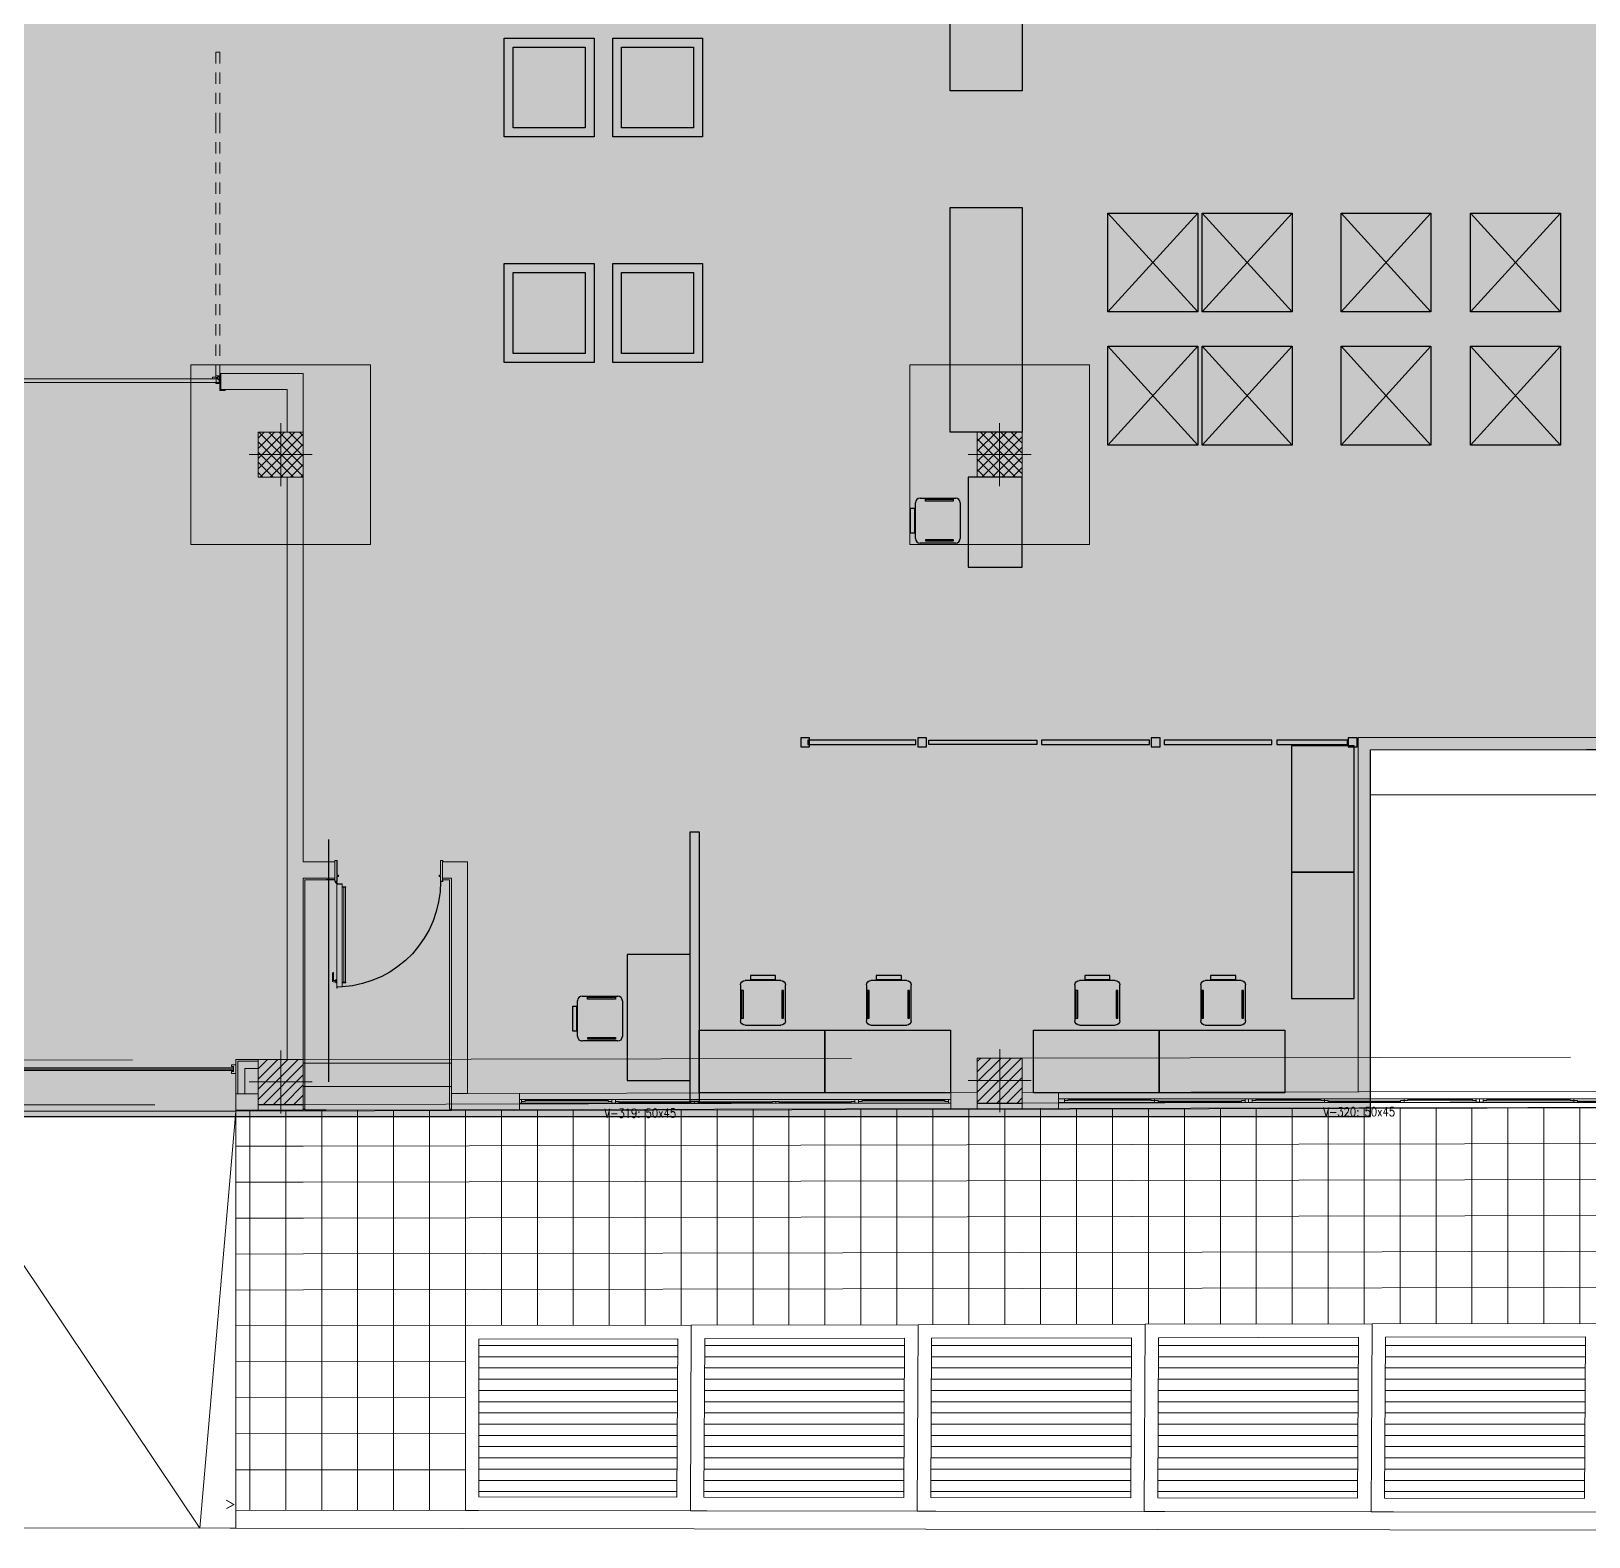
# Model space of a CAD drawing. Header units: millimetres. Extents: x 14 to 290, y 66 to 213.
# Drawn here: x 67.28 to 84.61, y 139.33 to 156.07 of the extents above; entities that cross this region are included whole.
import ezdxf
from ezdxf.enums import TextEntityAlignment as Align

# ---------------------------------------------------------------- set-up
doc = ezdxf.new("R2010")
doc.units = ezdxf.units.MM
for name, pattern in [('HIDDEN', [9.525, 6.35, -3.175]), ('IRI-OCASA-Layout R 9$0$HIDDEN', [0.375, 0.25, -0.125]), ('OCASA_TODAS_r08$0$HIDDEN', [0.375, 0.25, -0.125])]:
    doc.linetypes.add(name, pattern=pattern)
for name, color, linetype in [('IRI-OCASA-Layout R 9$0$OCA_Durlock', 252, 'Continuous'), ('IRI-OCASA-Layout R 9$0$OCA_Mobiliario', 252, 'Continuous'), ('IRI-OCASA-Layout R 9$0$OCA_Rejas', 252, 'IRI-OCASA-Layout R 9$0$HIDDEN')]:
    doc.layers.add(name, color=color, linetype=linetype)
for name, color, linetype, lineweight in [('OCASA_TODAS_r08$0$CARP-BARRIDO', 252, 'Continuous', 15), ('OCASA_TODAS_r08$0$CARP-HERRAJES', 252, 'Continuous', 15), ('OCASA_TODAS_r08$0$CARP-HOJA', 252, 'Continuous', 20), ('OCASA_TODAS_r08$0$CARP-MARCO', 252, 'Continuous', 20), ('OCASA_TODAS_r08$0$CARPINTERIA', 252, 'Continuous', 15), ('OCASA_TODAS_r08$0$CGC COLUMNAS', 252, 'Continuous', 20), ('OCASA_TODAS_r08$0$CGC COLUMNAS EJES', 252, 'Continuous', 20), ('OCASA_TODAS_r08$0$CGC COLUMNAS HATCH', 252, 'Continuous', 20), ('OCASA_TODAS_r08$0$CGC VIGAS', 252, 'HIDDEN', 15), ('OCASA_TODAS_r08$0$CGC VIGAS REF', 252, 'Continuous', 15), ('OCASA_TODAS_r08$0$MURO BLOQUE CEMENTO 18', 252, 'Continuous', 20), ('OCASA_TODAS_r08$0$MURO BLOQUE CEMENTO 6', 252, 'Continuous', 20), ('OCASA_TODAS_r08$0$MURO CEMENTO DE 12', 252, 'Continuous', 20), ('OCASA_TODAS_r08$0$MURO CERAMICO DE 8', 252, 'Continuous', 20), ('OCASA_TODAS_r08$0$PERFILES 80 X 50', 252, 'Continuous', 20), ('OCASA_TODAS_r08$0$Revision', 251, 'Continuous', 20), ('OCASA_TODAS_r08$0$REVOQUES', 251, 'Continuous', 15), ('OCASA_TODAS_r08$0$SANITARIOS', 251, 'Continuous', 15), ('OCASA_TODAS_r08$0$SOLADO CEMENTO ALISADO 0.10', 251, 'Continuous', 15), ('OCASA_TODAS_r08$0$VENTANAS', 251, 'Continuous', 15), ('OCASA_TODAS_r08$0$VEREDA', 251, 'Continuous', 15), ('OCASA_TODAS_r08$0$VIDRIO', 251, 'Continuous', 20)]:
    doc.layers.add(name, color=color, linetype=linetype, lineweight=lineweight)
doc.styles.add('OCASA_TODAS_r08$0$CYPETXT', font='romans__.ttf', dxfattribs={"height": 0.2})

# ---------------------------------------------------------------- blocks, each defined once
blk = doc.blocks.new('OCASA_TODAS_r08$0$EJES_DE_LA_COLUMNA')
at = {"layer": 'OCASA_TODAS_r08$0$CGC COLUMNAS EJES'}
for p, q in [((0, -0.5), (0, 0.5)), ((-0.5, 0), (0.5, 0))]:
    blk.add_line(p, q, dxfattribs=at)
blk = doc.blocks.new('OCASA_TODAS_r08$0$Estructura PB para Arquitectura')
at = {"layer": 'OCASA_TODAS_r08$0$CGC COLUMNAS'}
for points in [[(1148.008158, 378.012974), (1148.508158, 378.012974), (1148.508158, 378.512974), (1148.008158, 378.512974), (1148.008158, 378.012974)], [(1156.008158, 378.012974), (1156.508158, 378.012974), (1156.508158, 378.512974), (1156.008158, 378.512974), (1156.008158, 378.012974)], [(1148.008332, 371.035101), (1148.508332, 371.035101), (1148.508332, 371.535101), (1148.008332, 371.535101), (1148.008332, 371.035101)], [(1148.008332, 371.035101), (1148.508332, 371.035101), (1148.508332, 371.535101), (1148.008332, 371.535101), (1148.008332, 371.035101)], [(1156.008853, 371.05047), (1156.508853, 371.05047), (1156.508853, 371.55047), (1156.008853, 371.55047), (1156.008853, 371.05047)], [(1156.008853, 371.05047), (1156.508853, 371.05047), (1156.508853, 371.55047), (1156.008853, 371.55047), (1156.008853, 371.05047)]]:
    blk.add_lwpolyline(points, close=True, dxfattribs=at)
at = {"layer": 'OCASA_TODAS_r08$0$CGC COLUMNAS HATCH'}
for p, q in [((1148.008157, 378.44546, -0.000029), (1148.075672, 378.512974, -0.000029)), ((1148.399959, 378.012974, -0.000029), (1148.008157, 378.404776, -0.000029)), ((1148.008158, 378.106049, -0.000029), (1148.415083, 378.512974, -0.000029)), ((1148.008158, 378.219186, -0.000029), (1148.301946, 378.512974, -0.000029)), ((1148.008158, 378.332323, -0.000029), (1148.188809, 378.512974, -0.000029)), ((1148.508157, 378.017913, -0.000029), (1148.013096, 378.512974, -0.000029)), ((1148.02822, 378.012974, -0.000029), (1148.508158, 378.492911, -0.000029)), ((1148.508157, 378.13105, -0.000029), (1148.126233, 378.512974, -0.000029)), ((1148.508158, 378.244187, -0.000029), (1148.23937, 378.512974, -0.000029)), ((1148.508158, 378.357324, -0.000029), (1148.352507, 378.512974, -0.000029)), ((1148.508158, 378.470461, -0.000029), (1148.465644, 378.512974, -0.000029)), ((1156.008157, 378.073316, -0.000029), (1156.447816, 378.512974, -0.000029)), ((1156.008157, 378.29959, -0.000029), (1156.221542, 378.512974, -0.000029)), ((1156.008157, 378.412727, -0.000029), (1156.108405, 378.512974, -0.000029)), ((1156.008157, 378.186453, -0.000029), (1156.334679, 378.512974, -0.000029)), ((1156.432692, 378.012974, -0.000029), (1156.008157, 378.437509, -0.000029)), ((1156.508157, 378.050646, -0.000029), (1156.045829, 378.512974, -0.000029)), ((1156.060953, 378.012974, -0.000029), (1156.508158, 378.460178, -0.000029)), ((1156.508157, 378.163783, -0.000029), (1156.158966, 378.512974, -0.000029)), ((1156.508157, 378.27692, -0.000029), (1156.272103, 378.512974, -0.000029)), ((1156.508157, 378.390057, -0.000029), (1156.38524, 378.512974, -0.000029)), ((1156.508158, 378.503194, -0.000029), (1156.498377, 378.512974, -0.000029)), ((1148.286822, 378.012974, -0.000029), (1148.008158, 378.291639, -0.000029)), ((1148.141358, 378.012974, -0.000029), (1148.508157, 378.379774, -0.000029)), ((1148.254495, 378.012974, -0.000029), (1148.508157, 378.266637, -0.000029)), ((1156.319555, 378.012974, -0.000029), (1156.008157, 378.324372, -0.000029)), ((1156.174091, 378.012974, -0.000029), (1156.508158, 378.347041, -0.000029)), ((1156.287228, 378.012974, -0.000029), (1156.508158, 378.233904, -0.000029)), ((1148.173685, 378.012974, -0.000029), (1148.008158, 378.178502, -0.000029)), ((1148.060548, 378.012974, -0.000029), (1148.008158, 378.065365, -0.000029)), ((1148.367632, 378.012974, -0.000029), (1148.508157, 378.1535, -0.000029)), ((1156.206418, 378.012974, -0.000029), (1156.008157, 378.211235, -0.000029)), ((1156.093281, 378.012974, -0.000029), (1156.008157, 378.098098, -0.000029)), ((1156.400365, 378.012974, -0.000029), (1156.508157, 378.120767, -0.000029)), ((1148.480769, 378.012974, -0.000029), (1148.508157, 378.040363, -0.000029)), ((1148.008331, 371.091723, -0.000029), (1148.45171, 371.535102, -0.000029)), ((1148.008331, 371.317997, -0.000029), (1148.225436, 371.535102, -0.000029)), ((1148.008331, 371.431135, -0.000029), (1148.112299, 371.535102, -0.000029)), ((1148.008331, 371.20486, -0.000029), (1148.338573, 371.535102, -0.000029)), ((1148.064847, 371.035102, -0.000029), (1148.508331, 371.478586, -0.000029)), ((1156.008853, 371.059511, -0.000029), (1156.499811, 371.55047, -0.000029)), ((1156.008853, 371.285786, -0.000029), (1156.273537, 371.55047, -0.000029)), ((1156.008853, 371.398923, -0.000029), (1156.1604, 371.55047, -0.000029)), ((1156.008853, 371.51206, -0.000029), (1156.047263, 371.55047, -0.000029)), ((1156.008853, 371.172648, -0.000029), (1156.386674, 371.55047, -0.000029)), ((1148.177984, 371.035102, -0.000029), (1148.508331, 371.365449, -0.000029)), ((1156.112948, 371.05047, -0.000029), (1156.508853, 371.446374, -0.000029)), ((1156.226085, 371.05047, -0.000029), (1156.508853, 371.333237, -0.000029)), ((1148.291121, 371.035102, -0.000029), (1148.508331, 371.252312, -0.000029)), ((1148.404258, 371.035102, -0.000029), (1148.508331, 371.139175, -0.000029)), ((1156.339222, 371.05047, -0.000029), (1156.508853, 371.2201, -0.000029)), ((1156.452359, 371.05047, -0.000029), (1156.508853, 371.106963, -0.000029))]:
    blk.add_line(p, q, dxfattribs=at)
at = {"layer": 'OCASA_TODAS_r08$0$CGC VIGAS', "lineweight": 9}
for p, q in [((1147.258158, 379.262974, -0.000029), (1149.258158, 379.262974, -0.000029)), ((1147.258158, 377.262974, -0.000029), (1147.258158, 379.262974, -0.000029)), ((1155.258158, 379.262974, -0.000029), (1157.258158, 379.262974, -0.000029)), ((1155.258158, 377.262974, -0.000029), (1155.258158, 379.262974, -0.000029)), ((1140.258832, 371.519736, -0.000029), (1148.008332, 371.534622, -0.000029)), ((1148.258092, 371.535101, -0.000029), (1156.008853, 371.54999, -0.000029)), ((1156.258613, 371.55047, -0.000029), (1164.009114, 371.565358, -0.000029)), ((1140.509072, 371.020215, -0.000029), (1148.258572, 371.035101, -0.000029)), ((1148.508332, 371.035581, -0.000029), (1156.259093, 371.05047, -0.000029)), ((1156.508853, 371.050949, -0.000029), (1164.259393, 371.065837, -0.000029))]:
    blk.add_line(p, q, dxfattribs=at)
for points in [[(1147.258158, 377.262974), (1149.258158, 377.262974), (1149.258158, 379.262974)], [(1155.258158, 377.262974), (1157.258158, 377.262974), (1157.258158, 379.262974)]]:
    blk.add_lwpolyline(points, dxfattribs=at)
at = {"layer": 'OCASA_TODAS_r08$0$CGC COLUMNAS EJES', "xscale": 0.7, "yscale": 0.7}
for p in [(1148.258158, 378.262974, -0.000029), (1156.258158, 378.262974, -0.000029), (1148.258332, 371.285101, -0.000029), (1156.258853, 371.30047, -0.000029)]:
    blk.add_blockref('OCASA_TODAS_r08$0$EJES_DE_LA_COLUMNA', p, dxfattribs=at)
at = {"layer": 'OCASA_TODAS_r08$0$CGC VIGAS REF', "style": 'OCASA_TODAS_r08$0$CYPETXT', "width": 0.821201}
for s, p in [('V-319: 50x45', (1152.259274, 370.937786, -0.000029)), ('V-320: 50x45', (1160.259665, 370.953154, -0.000029))]:
    blk.add_text(s, height=0.1, rotation=0.110161, dxfattribs=at).set_placement(p, align=Align.MIDDLE_CENTER)
blk = doc.blocks.new('OCASA_TODAS_r08$0$porton 2 18_06_2014')
at = {"linetype": 'OCASA_TODAS_r08$0$HIDDEN', "ltscale": 0.5}
for points in [[(38.753875, 23.573316), (38.753875, 26.373316), (38.753875, 27.173316), (38.707121, 27.173316)], [(38.707121, 23.573316), (38.707121, 26.373316), (38.707121, 27.173316), (38.753875, 27.173316)], [(41.542621, 23.573316), (41.542621, 26.373316), (41.542621, 27.173316), (41.589375, 27.173316)], [(41.589375, 23.573316), (41.589375, 26.373316), (41.589375, 27.173316), (41.542621, 27.173316)], [(38.753875, 23.558332), (38.753875, 23.573316), (38.727121, 23.573316)], [(41.542621, 23.558332), (41.542621, 23.573316), (41.569375, 23.573316)]]:
    blk.add_lwpolyline(points, dxfattribs=at)
at = {"elevation": 0.000004}
blk.add_lwpolyline([(38.632316, 23.777048), (38.632316, 23.781893), (38.660956, 23.781893), (38.660956, 23.777304)], dxfattribs=at)
for points in [[(38.697003, 23.602433), (38.597003, 23.602433), (38.597003, 23.606266), (38.697121, 23.606266), (38.697121, 23.602433)], [(38.647062, 23.729569), (38.611632, 23.729569), (38.611632, 23.65619)], [(38.611632, 23.652185), (38.611632, 23.606266)], [(38.647062, 23.729569), (38.682492, 23.729569), (38.682492, 23.65619)], [(38.682492, 23.652185), (38.682492, 23.606266)], [(38.707121, 23.573316), (38.707121, 23.491008), (38.753875, 23.491008)], [(38.717121, 23.573316), (38.707121, 23.573316)], [(38.717121, 23.573316), (38.727121, 23.573316), (38.727121, 23.56588), (38.717121, 23.56588)], [(38.717121, 23.565538), (38.717121, 23.501008), (38.753875, 23.501008)], [(38.748248, 23.55467), (38.730151, 23.55467)], [(38.748248, 23.54467), (38.730151, 23.54467)], [(38.748248, 23.541008), (38.748248, 23.558332), (38.79103, 23.558332), (38.79103, 23.541008)], [(38.748248, 23.541008), (41.548248, 23.541008), (41.548248, 23.501008), (38.748248, 23.501008), (38.748248, 23.541008)], [(38.753875, 23.491008), (38.753875, 23.501008)], [(41.548248, 23.541008), (41.548248, 23.558332), (41.505467, 23.558332), (41.505467, 23.541008)], [(41.548248, 23.541008), (41.548248, 23.558332), (41.505467, 23.558332), (41.505467, 23.541008)], [(41.589375, 23.573316), (41.589375, 23.491008), (41.542621, 23.491008)], [(41.589375, 23.573316), (41.589375, 23.491008), (41.542621, 23.491008)], [(41.579375, 23.565538), (41.579375, 23.501008), (41.542621, 23.501008)], [(41.579375, 23.565538), (41.579375, 23.501008), (41.542621, 23.501008)], [(41.542621, 23.491008), (41.542621, 23.501008)], [(41.542621, 23.491008), (41.542621, 23.501008)], [(41.548248, 23.55467), (41.566345, 23.55467)], [(41.548248, 23.55467), (41.566345, 23.55467)], [(41.548248, 23.54467), (41.566345, 23.54467)], [(41.548248, 23.54467), (41.566345, 23.54467)], [(41.579375, 23.573316), (41.569375, 23.573316), (41.569375, 23.56588), (41.579375, 23.56588)], [(41.579375, 23.573316), (41.569375, 23.573316), (41.569375, 23.56588), (41.579375, 23.56588)], [(41.579375, 23.573316), (41.589375, 23.573316)], [(41.579375, 23.573316), (41.589375, 23.573316)]]:
    blk.add_lwpolyline(points)
blk.add_lwpolyline([(38.606736, 23.65619), (38.698531, 23.65619), (38.698531, 23.652185), (38.606736, 23.652185)], close=True, dxfattribs=at)
for points in [[(38.611632, 23.729569), (38.682492, 23.729569), (38.682492, 23.678223), (38.611632, 23.678223)], [(38.611632, 23.606266), (38.682492, 23.606266), (38.682492, 23.634726), (38.611632, 23.634726)], [(38.730151, 23.533802), (38.717121, 23.533802), (38.717121, 23.565538), (38.730151, 23.565538)], [(41.566345, 23.533802), (41.579375, 23.533802), (41.579375, 23.565538), (41.566345, 23.565538)], [(41.566345, 23.533802), (41.579375, 23.533802), (41.579375, 23.565538), (41.566345, 23.565538)]]:
    blk.add_lwpolyline(points, close=True)
blk.add_circle((38.647385, 23.691843, 0.000004), 0.005211)
for radius, start, end in [(0.049717, 315.449305, 224.550695), (0.044717, 322.40218, 217.59782)]:
    blk.add_arc((38.647062, 23.729569), radius, start, end)
at = {"layer": 'OCASA_TODAS_r08$0$PERFILES 80 X 50'}
for points in [[(38.647121, 23.422433), (38.647121, 23.412433), (38.707121, 23.412433), (38.707121, 23.602433), (38.697121, 23.602433), (38.697121, 23.422433), (38.647121, 23.422433)], [(41.649375, 23.422433), (41.649375, 23.412433), (41.589375, 23.412433), (41.589375, 23.602433), (41.599375, 23.602433), (41.599375, 23.422433), (41.649375, 23.422433)]]:
    blk.add_lwpolyline(points, dxfattribs=at)
blk = doc.blocks.new('OCASA_TODAS_r08$0$PORTONES 19_06_2014')
at = {"lineweight": 9}
for p, q in [((-196.502912, 555.716543, -0.000016), (-189.554131, 555.716543, -0.000015)), ((-196.502912, 555.701543, -0.000016), (-189.554131, 555.701543, -0.000015)), ((-196.502912, 555.686543, -0.000016), (-189.554131, 555.686543, -0.000015))]:
    blk.add_line(p, q, dxfattribs=at)
at = {"elevation": -0.000016}
for points in [[(-196.528521, 555.749484), (-196.478521, 555.749484), (-196.478521, 555.730479), (-196.502912, 555.730479), (-196.502912, 555.674751), (-196.478521, 555.674751), (-196.478521, 555.653602), (-196.528521, 555.653602), (-196.528521, 555.749484), (-196.478521, 555.749484)], [(-189.528521, 555.749484), (-189.578521, 555.749484), (-189.578521, 555.730479), (-189.554131, 555.730479), (-189.554131, 555.674751), (-189.578521, 555.674751), (-189.578521, 555.653602), (-189.528521, 555.653602), (-189.528521, 555.749484), (-189.578521, 555.749484)]]:
    blk.add_lwpolyline(points, dxfattribs=at)
blk = doc.blocks.new('OCASA_TODAS_r08$0$V16 19_06_2014')
at = {"color": 4}
for points in [[(2797.489135, 1170.224643), (2797.489135, 1170.234643), (2797.554125, 1170.234643), (2797.554135, 1170.194643), (2797.489135, 1170.194643), (2797.489135, 1170.204643)], [(2804.289155, 1170.224643), (2804.289155, 1170.234643), (2804.224165, 1170.234643), (2804.224155, 1170.194643), (2804.289155, 1170.194643), (2804.289155, 1170.204643)]]:
    blk.add_lwpolyline(points, dxfattribs=at)
at = {"color": 251}
for points in [[(2797.554125, 1170.234643), (2804.224165, 1170.234643)], [(2797.554135, 1170.194643), (2804.224155, 1170.194643)]]:
    blk.add_lwpolyline(points, dxfattribs=at)
at = {"color": 4}
for points in [[(2797.594125, 1170.234643), (2797.554125, 1170.234643), (2797.554125, 1170.214643), (2797.594125, 1170.214643)], [(2798.556635, 1170.234643), (2798.516635, 1170.234643), (2798.516635, 1170.214643), (2798.556635, 1170.214643)], [(2798.596635, 1170.214643), (2798.556635, 1170.214643), (2798.556635, 1170.194643), (2798.596635, 1170.194643)], [(2799.564135, 1170.214643), (2799.524135, 1170.214643), (2799.524135, 1170.194643), (2799.564135, 1170.194643)], [(2799.684125, 1170.234643), (2799.644125, 1170.234643), (2799.644125, 1170.214643), (2799.684125, 1170.214643)], [(2800.447435, 1170.234643), (2800.407435, 1170.234643), (2800.407435, 1170.214643), (2800.447435, 1170.214643)], [(2800.487435, 1170.214643), (2800.447435, 1170.214643), (2800.447435, 1170.194643), (2800.487435, 1170.194643)], [(2801.334029, 1170.214643), (2801.294029, 1170.214643), (2801.294029, 1170.194643), (2801.334029, 1170.194643)], [(2801.374029, 1170.234643), (2801.334029, 1170.234643), (2801.334029, 1170.214643), (2801.374029, 1170.214643)], [(2802.134135, 1170.234643), (2802.094135, 1170.234643), (2802.094135, 1170.214643), (2802.134135, 1170.214643)], [(2802.254135, 1170.234643), (2802.214135, 1170.234643), (2802.214135, 1170.214643), (2802.254135, 1170.214643)], [(2803.221645, 1170.234643), (2803.181645, 1170.234643), (2803.181645, 1170.214643), (2803.221645, 1170.214643)], [(2803.261645, 1170.214643), (2803.221645, 1170.214643), (2803.221645, 1170.194643), (2803.261645, 1170.194643)], [(2804.224155, 1170.214643), (2804.184155, 1170.214643), (2804.184155, 1170.194643), (2804.224155, 1170.194643)]]:
    blk.add_lwpolyline(points, close=True, dxfattribs=at)
at = {"layer": 'OCASA_TODAS_r08$0$CARP-HOJA'}
for p, q in [((2797.594125, 1170.229643), (2798.516635, 1170.229643)), ((2797.594125, 1170.219643), (2798.516635, 1170.219643)), ((2798.596635, 1170.209643), (2799.524135, 1170.209643)), ((2798.596635, 1170.199643), (2799.524135, 1170.199643)), ((2799.684125, 1170.229643), (2800.407435, 1170.229643)), ((2799.684125, 1170.219643), (2800.407435, 1170.219643)), ((2800.487435, 1170.209643), (2801.294029, 1170.209643)), ((2800.487435, 1170.199643), (2801.294029, 1170.199643)), ((2801.374029, 1170.229643), (2802.094135, 1170.229643)), ((2801.374029, 1170.219643), (2802.094135, 1170.219643)), ((2802.254135, 1170.229643), (2803.181645, 1170.229643)), ((2802.254135, 1170.219643), (2803.181645, 1170.219643)), ((2803.261645, 1170.209643), (2804.184155, 1170.209643)), ((2803.261645, 1170.199643), (2804.184155, 1170.199643))]:
    blk.add_line(p, q, dxfattribs=at)
at = {"layer": 'OCASA_TODAS_r08$0$CARPINTERIA', "color": 4}
for points in [[(2799.604135, 1170.234643), (2799.564135, 1170.234643), (2799.564135, 1170.194643), (2799.604135, 1170.194643)], [(2799.644135, 1170.234643), (2799.604135, 1170.234643), (2799.604135, 1170.194643), (2799.644135, 1170.194643)], [(2802.174135, 1170.234643), (2802.134135, 1170.234643), (2802.134135, 1170.194643), (2802.174135, 1170.194643)], [(2802.214135, 1170.234643), (2802.174135, 1170.234643), (2802.174135, 1170.194643), (2802.214135, 1170.194643)]]:
    blk.add_lwpolyline(points, close=True, dxfattribs=at)
at = {"layer": 'OCASA_TODAS_r08$0$VIDRIO'}
for p, q in [((2797.594125, 1170.225893), (2798.516635, 1170.225893)), ((2797.594125, 1170.223393), (2798.516635, 1170.223393)), ((2798.596635, 1170.205893), (2799.524135, 1170.205893)), ((2798.596635, 1170.203393), (2799.524135, 1170.203393)), ((2799.684125, 1170.225893), (2800.407435, 1170.225893)), ((2799.684125, 1170.223393), (2800.407435, 1170.223393)), ((2800.487435, 1170.205893), (2801.294029, 1170.205893)), ((2800.487435, 1170.203393), (2801.294029, 1170.203393)), ((2801.374029, 1170.225893), (2802.094135, 1170.225893)), ((2801.374029, 1170.223393), (2802.094135, 1170.223393)), ((2802.254135, 1170.225893), (2803.181645, 1170.225893)), ((2802.254135, 1170.223393), (2803.181645, 1170.223393)), ((2803.261645, 1170.205893), (2804.184155, 1170.205893)), ((2803.261645, 1170.203393), (2804.184155, 1170.203393))]:
    blk.add_line(p, q, dxfattribs=at)
blk = doc.blocks.new('OCASA_TODAS_r08$0$V17 19_06_2014')
at = {"color": 4}
for points in [[(2804.771204, 1170.094485), (2804.771204, 1170.114485), (2804.746558, 1170.114485), (2804.746558, 1170.114485)], [(2805.773704, 1170.094485), (2805.773704, 1170.114485), (2805.813704, 1170.114485), (2805.813704, 1170.094485)], [(2805.813704, 1170.094485), (2805.813704, 1170.074485), (2805.773704, 1170.074485), (2805.773704, 1170.094485)], [(2808.519411, 1170.094485), (2808.519411, 1170.114485), (2808.479411, 1170.114485), (2808.479411, 1170.094485)], [(2808.479411, 1170.094485), (2808.479411, 1170.074485), (2808.519411, 1170.074485), (2808.519411, 1170.094485)], [(2809.521911, 1170.094485), (2809.521911, 1170.114485), (2809.546558, 1170.114485), (2809.546558, 1170.114485)]]:
    blk.add_lwpolyline(points, dxfattribs=at)
at = {"color": 251}
for points in [[(2804.771204, 1170.114485), (2809.521911, 1170.114485)], [(2804.771204, 1170.074485), (2809.521911, 1170.074485)]]:
    blk.add_lwpolyline(points, dxfattribs=at)
at = {"color": 4}
for points in [[(2804.811204, 1170.114485), (2804.771204, 1170.114485), (2804.771204, 1170.094485), (2804.811204, 1170.094485)], [(2805.733704, 1170.094485), (2805.773704, 1170.094485), (2805.773704, 1170.114485), (2805.733704, 1170.114485)], [(2805.813704, 1170.074485), (2805.853704, 1170.074485), (2805.853704, 1170.094485), (2805.813704, 1170.094485)], [(2807.558224, 1170.094485), (2807.598224, 1170.094485), (2807.598224, 1170.074485), (2807.558224, 1170.074485)], [(2808.439411, 1170.094485), (2808.479411, 1170.094485), (2808.479411, 1170.074485), (2808.439411, 1170.074485)], [(2808.519411, 1170.114485), (2808.559411, 1170.114485), (2808.559411, 1170.094485), (2808.519411, 1170.094485)], [(2809.481911, 1170.114485), (2809.521911, 1170.114485), (2809.521911, 1170.094485), (2809.481911, 1170.094485)]]:
    blk.add_lwpolyline(points, close=True, dxfattribs=at)
at = {"layer": 'OCASA_TODAS_r08$0$CARP-HOJA'}
for p, q in [((2804.811204, 1170.109485), (2805.733714, 1170.109485)), ((2804.811204, 1170.099485), (2805.733714, 1170.099485)), ((2805.853704, 1170.089485), (2806.654891, 1170.089485)), ((2805.853704, 1170.079485), (2806.654891, 1170.079485)), ((2806.734891, 1170.089485), (2807.558224, 1170.089485)), ((2806.734891, 1170.079485), (2807.558224, 1170.079485)), ((2807.638224, 1170.089485), (2808.439411, 1170.089485)), ((2807.638224, 1170.079485), (2808.439411, 1170.079485)), ((2808.559411, 1170.109485), (2809.481921, 1170.109485)), ((2808.559411, 1170.099485), (2809.481921, 1170.099485))]:
    blk.add_line(p, q, dxfattribs=at)
at = {"layer": 'OCASA_TODAS_r08$0$CARPINTERIA', "color": 4}
for points in [[(2804.746558, 1170.084485), (2804.746558, 1170.074485), (2804.771204, 1170.074485), (2804.771204, 1170.114485), (2804.746558, 1170.114485), (2804.746558, 1170.104485)], [(2809.546558, 1170.084485), (2809.546558, 1170.074485), (2809.521911, 1170.074485), (2809.521911, 1170.114485), (2809.546558, 1170.114485), (2809.546558, 1170.104485)]]:
    blk.add_lwpolyline(points, dxfattribs=at)
for points in [[(2806.654891, 1170.094485), (2806.694891, 1170.094485), (2806.694891, 1170.074485), (2806.654891, 1170.074485)], [(2806.694891, 1170.094485), (2806.734891, 1170.094485), (2806.734891, 1170.074485), (2806.694891, 1170.074485)], [(2807.598224, 1170.094485), (2807.638224, 1170.094485), (2807.638224, 1170.074485), (2807.598224, 1170.074485)]]:
    blk.add_lwpolyline(points, close=True, dxfattribs=at)
at = {"layer": 'OCASA_TODAS_r08$0$VIDRIO'}
for p, q in [((2804.811204, 1170.105735), (2805.733714, 1170.105735)), ((2804.811204, 1170.103235), (2805.733714, 1170.103235)), ((2805.853704, 1170.085735), (2806.654891, 1170.085735)), ((2805.853704, 1170.083235), (2806.654891, 1170.083235)), ((2806.734891, 1170.085735), (2807.558224, 1170.085735)), ((2806.734891, 1170.083235), (2807.558224, 1170.083235)), ((2807.638224, 1170.085735), (2808.439411, 1170.085735)), ((2807.638224, 1170.083235), (2808.439411, 1170.083235)), ((2808.559411, 1170.105735), (2809.481921, 1170.105735)), ((2808.559411, 1170.103235), (2809.481921, 1170.103235))]:
    blk.add_line(p, q, dxfattribs=at)
blk = doc.blocks.new('OCASA_TODAS_r08$0$SE 20')
at = {"layer": 'OCASA_TODAS_r08$0$CARP-BARRIDO', "lineweight": -3}
blk.add_arc((-32.41539, -19.636195), 1.16501, 179.476971, 266.48031, dxfattribs=at)
at = {"layer": 'OCASA_TODAS_r08$0$CARP-HERRAJES'}
for p, q in [((-32.486912, -19.685538), (-32.527067, -19.685538)), ((-32.527067, -19.690098), (-32.486912, -19.690098)), ((-32.525375, -19.690098), (-32.525375, -20.748793)), ((-32.505688, -20.748793), (-32.505688, -19.690098)), ((-32.486912, -20.748793), (-32.527067, -20.748793)), ((-32.527067, -20.753354), (-32.486912, -20.753354)), ((-32.417912, -20.717998), (-32.426912, -20.717998)), ((-32.426912, -20.752998), (-32.417912, -20.752998)), ((-32.414912, -20.749998), (-32.414912, -20.720998)), ((-32.414912, -20.728073), (-32.396912, -20.728073)), ((-32.414912, -20.742073), (-32.387912, -20.742073)), ((-32.391912, -20.723073), (-32.391912, -20.643073)), ((-32.388912, -20.640073), (-32.387912, -20.640073)), ((-32.377912, -20.732073), (-32.377912, -20.650073))]:
    blk.add_line(p, q, dxfattribs=at)
for centre, radius, start, end in [((-32.527067, -19.687818), 0.00228, 90, 270), ((-32.527067, -20.751073), 0.00228, 90, 270), ((-32.417912, -20.720998), 0.003, 0, 90), ((-32.417912, -20.749998), 0.003, 270, 0), ((-32.396912, -20.723073), 0.005, 270, 0), ((-32.388912, -20.643073), 0.003, 90, 180), ((-32.387912, -20.650073), 0.01, 0, 90), ((-32.387912, -20.732073), 0.01, 270, 0)]:
    blk.add_arc(centre, radius, start, end, dxfattribs=at)
at = {"layer": 'OCASA_TODAS_r08$0$CARP-HOJA'}
for p, q in [((-32.486912, -20.799008), (-32.486912, -19.654008)), ((-32.486912, -19.654008), (-32.431912, -19.654008)), ((-32.485712, -19.812314), (-32.485712, -19.655208)), ((-32.485712, -19.655208), (-32.430712, -19.655208)), ((-32.431912, -19.654008), (-32.431912, -19.641508)), ((-32.430712, -19.641508), (-32.430712, -19.655208)), ((-32.428112, -19.797314), (-32.428112, -19.641508)), ((-32.426912, -20.811508), (-32.426912, -19.641508)), ((-32.485712, -20.797808), (-32.485712, -19.812314)), ((-32.428112, -20.811508), (-32.428112, -19.797314)), ((-32.431912, -20.799008), (-32.486912, -20.799008)), ((-32.430712, -20.797808), (-32.485712, -20.797808)), ((-32.431912, -20.799008), (-32.431912, -20.811508)), ((-32.430712, -20.797808), (-32.430712, -20.811508))]:
    blk.add_line(p, q, dxfattribs=at)
for centre, radius, start, end in [((-32.429412, -19.641508), 0.0025, 0, 180), ((-32.429412, -19.641508), 0.0013, 0, 180), ((-32.429412, -20.811508), 0.0025, 180, 0), ((-32.429412, -20.811508), 0.0013, 180, 0)]:
    blk.add_arc(centre, radius, start, end, dxfattribs=at)
at = {"layer": 'OCASA_TODAS_r08$0$CARP-MARCO'}
for p, q in [((-33.580351, -19.39236), (-33.605351, -19.39236)), ((-33.605351, -19.39236), (-33.605351, -19.40736)), ((-33.605351, -19.39236), (-33.605351, -19.40896)), ((-33.603751, -19.40896), (-33.605351, -19.40896)), ((-33.581951, -19.39396), (-33.603751, -19.39396)), ((-33.603751, -19.39396), (-33.603751, -19.40736)), ((-33.603751, -19.39396), (-33.603751, -19.40896)), ((-33.581951, -19.55716), (-33.581951, -19.39396)), ((-33.580351, -19.55556), (-33.580351, -19.39236)), ((-32.430351, -19.55556), (-32.430351, -19.39236)), ((-32.430351, -19.39236), (-32.405351, -19.39236)), ((-32.428751, -19.55716), (-32.428751, -19.39396)), ((-32.428751, -19.39396), (-32.406951, -19.39396)), ((-32.406951, -19.39396), (-32.406951, -19.40736)), ((-32.406951, -19.39396), (-32.406951, -19.40896)), ((-32.406951, -19.40896), (-32.405351, -19.40896)), ((-32.405351, -19.39236), (-32.405351, -19.40736)), ((-32.405351, -19.39236), (-32.405351, -19.40896)), ((-33.566951, -19.55716), (-33.581951, -19.55716)), ((-33.581951, -19.62396), (-33.581951, -19.56896)), ((-33.581951, -19.56896), (-33.566951, -19.56896)), ((-33.565351, -19.55556), (-33.580351, -19.55556)), ((-33.580351, -19.62556), (-33.580351, -19.57056)), ((-33.580351, -19.57056), (-33.565351, -19.57056)), ((-33.566951, -19.56896), (-33.566951, -19.55716)), ((-33.565351, -19.57056), (-33.565351, -19.55556)), ((-32.445351, -19.57056), (-32.445351, -19.55556)), ((-32.445351, -19.55556), (-32.430351, -19.55556)), ((-32.430351, -19.57056), (-32.445351, -19.57056)), ((-32.443751, -19.56896), (-32.443751, -19.55716)), ((-32.443751, -19.55716), (-32.428751, -19.55716)), ((-32.428751, -19.56896), (-32.443751, -19.56896)), ((-32.430351, -19.62556), (-32.430351, -19.57056)), ((-32.428751, -19.62396), (-32.428751, -19.56896)), ((-33.605351, -19.62556), (-33.605351, -19.60896)), ((-33.603751, -19.60896), (-33.605351, -19.60896)), ((-33.605351, -19.62556), (-33.605351, -19.61056)), ((-33.605351, -19.62556), (-33.580351, -19.62556)), ((-33.603751, -19.62396), (-33.603751, -19.60896)), ((-33.603751, -19.62396), (-33.603751, -19.61056)), ((-33.603751, -19.62396), (-33.581951, -19.62396)), ((-32.405351, -19.62556), (-32.430351, -19.62556)), ((-32.406951, -19.62396), (-32.428751, -19.62396)), ((-32.417071, -19.643831), (-32.426912, -19.652463)), ((-32.420656, -19.644065), (-32.426912, -19.649632)), ((-32.415351, -19.632235), (-32.415351, -19.62556)), ((-32.415351, -19.633663), (-32.415351, -19.62556)), ((-32.413351, -19.637069), (-32.413351, -19.62556)), ((-32.406951, -19.62396), (-32.406951, -19.60896)), ((-32.406951, -19.60896), (-32.405351, -19.60896)), ((-32.406951, -19.62396), (-32.406951, -19.61056)), ((-32.405351, -19.62556), (-32.405351, -19.60896)), ((-32.405351, -19.62556), (-32.405351, -19.61056))]:
    blk.add_line(p, q, dxfattribs=at)
blk.add_circle((-32.419237, -19.638235), 0.006, dxfattribs=at)
blk = doc.blocks.new('IRI-OCASA-Layout R 9$0$OCA_SILLA')
at = {"linetype": 'Continuous'}
for p, q in [((0.0549, 0.05), (0.0549, 0.4483)), ((0.1049, 0.4983), (0.5023, 0.4983)), ((0.5523, 0.4483), (0.5523, 0.05)), ((0.5023, 0), (0.1049, 0))]:
    blk.add_line(p, q, dxfattribs=at)
for points in [[(0, 0.1087), (0, 0.3889), (0.0427, 0.3889), (0.0427, 0.1087)], [(0.1654, 0.4663), (0.1654, 0.4876), (0.4749, 0.4876), (0.4749, 0.4663)], [(0.1681, 0.0207), (0.1681, 0.0394), (0.4749, 0.0394), (0.4749, 0.0207)]]:
    blk.add_lwpolyline(points, close=True, dxfattribs=at)
for centre, start, end in [((0.1049, 0.4483), 90, 180), ((0.5023, 0.4483), 0, 90), ((0.1049, 0.05), 180, 270), ((0.5023, 0.05), 270, 0)]:
    blk.add_arc(centre, 0.05, start, end, dxfattribs=at)
blk = doc.blocks.new('IRI-OCASA-Layout R 9$0$OCA_ESCRITORIO')
blk.add_lwpolyline([(0, 1.406141), (0, 0.706141), (1.4, 0.706141), (1.4, 1.406141)], close=True)
at = {"rotation": 90}
blk.add_blockref('IRI-OCASA-Layout R 9$0$OCA_SILLA', (0.961163, 0.100303), dxfattribs=at)
blk = doc.blocks.new('IRI-OCASA-Layout R 9$0$OCA_mesa de trabajo')
at = {"color": 253}
blk.add_lwpolyline([(0, 2.5), (0.8, 2.5), (0.8, 0), (0, 0)], close=True, dxfattribs=at)
blk = doc.blocks.new('IRI-OCASA-Layout R 9$0$OCA_mesa 1x0.60')
at = {"color": 253}
blk.add_lwpolyline([(0, 1), (-0.6, 1), (-0.6, 0), (0, 0)], close=True, dxfattribs=at)
blk.add_blockref('IRI-OCASA-Layout R 9$0$OCA_SILLA', (-1.240741, 0.266987), dxfattribs=at)

msp = doc.modelspace()

# ---------------------------------------------------------------- hatches: boundary and pattern name
at = {"true_color": 0xff38ff}
h = msp.add_hatch(color=6, dxfattribs=at)
h.dxf.hatch_style = 1
h.paths.add_polyline_path([(32.979, 168.621), (32.979, 163.898), (30.428, 163.898), (30.328, 163.898), (30.417, 149.692), (31.572, 149.692), (31.572, 149.692), (31.583, 144.001), (82.186, 144.001), (82.186, 148.079), (89.394, 148.091), (89.394, 167.26), (133.706, 167.26), (133.706, 176.182), (78.008, 176.182), (78.008, 171.449), (62.058, 171.472), (62.058, 168.253), (53.928, 168.253), (53.928, 171.452), (48.355, 171.452), (48.355, 169.7), (46.328, 169.7), (46.328, 168.621)])
at = {"layer": 'OCASA_TODAS_r08$0$VEREDA'}
h = msp.add_hatch(dxfattribs=at)
h.set_pattern_fill('LINE', color=256)
h.set_pattern_definition([(0, (0.63575, 116.33001), (0, 0.125), [])])
h.paths.add_polyline_path([(72.264, 139.771), (74.467, 139.767), (74.476, 141.531), (72.264, 141.527)])
h.paths.add_polyline_path([(74.767, 139.767), (74.776, 141.532), (77.001, 141.536), (76.992, 139.764)])
h.paths.add_polyline_path([(77.292, 139.763), (77.301, 141.537), (79.527, 141.541), (79.517, 139.76)])
h.paths.add_polyline_path([(79.817, 139.76), (79.827, 141.542), (82.052, 141.546), (82.042, 139.757)])
h.paths.add_polyline_path([(82.342, 139.756), (82.352, 141.547), (84.577, 141.551), (84.567, 139.753)])
h.paths.add_polyline_path([(84.867, 139.753), (84.877, 141.552), (87.102, 141.556), (87.093, 139.749)])
h.paths.add_polyline_path([(87.393, 139.749), (87.402, 141.557), (89.627, 141.561), (89.618, 139.746)])
h.paths.add_polyline_path([(89.918, 139.745), (89.927, 141.562), (92.152, 141.566), (92.143, 139.742)])
h.paths.add_polyline_path([(92.443, 139.742), (92.452, 141.567), (94.677, 141.572), (94.668, 139.738)])
h.paths.add_polyline_path([(94.968, 139.738), (94.977, 141.573), (97.202, 141.58), (97.193, 139.735)])
h.paths.add_polyline_path([(97.493, 139.734), (97.502, 141.581), (99.727, 141.589), (99.718, 139.731)])
h.paths.add_polyline_path([(100.018, 139.731), (100.027, 141.59), (102.25, 141.597), (102.25, 139.733)])

# ---------------------------------------------------------------- linework, layer by layer
for p, q in [((70.593, 144.386, 0), (70.593, 147.082, 0)), ((70.662, 146.634), (70.562, 146.634)), ((70.562, 144.074), (70.328, 144.074))]:
    msp.add_line(p, q)
at = {"layer": 'Defpoints', "color": 6}
msp.add_lwpolyline([(32.979, 168.621), (32.979, 163.898), (30.428, 163.898), (30.328, 163.898), (30.417, 149.692), (31.572, 149.692), (31.572, 149.692), (31.583, 144.001), (82.186, 144.001), (82.186, 148.079), (89.394, 148.091), (89.394, 167.26), (133.706, 167.26)], dxfattribs=at)
at = {"layer": 'IRI-OCASA-Layout R 9$0$OCA_Durlock', "color": 50, "elevation": 0.008}
msp.add_lwpolyline([(74.713, 144.169), (74.613, 144.169), (74.613, 147.169), (74.713, 147.169)], close=True, dxfattribs=at)
at = {"layer": 'IRI-OCASA-Layout R 9$0$OCA_Mobiliario'}
for p, q in [((79.263, 154.05, 0), (80.263, 152.95, 0)), ((80.263, 154.05, 0), (79.263, 152.95, 0)), ((80.313, 154.05, 0), (81.313, 152.95, 0)), ((81.313, 154.05, 0), (80.313, 152.95, 0)), ((81.857, 154.05, 0), (82.857, 152.95, 0)), ((82.857, 154.05, 0), (81.857, 152.95, 0)), ((83.299, 154.05, 0), (84.299, 152.95, 0)), ((84.299, 154.05, 0), (83.299, 152.95, 0)), ((79.263, 152.57, 0), (80.263, 151.47, 0)), ((80.263, 152.57, 0), (79.263, 151.47, 0)), ((80.313, 152.57, 0), (81.313, 151.47, 0)), ((81.313, 152.57, 0), (80.313, 151.47, 0)), ((81.857, 152.57, 0), (82.857, 151.47, 0)), ((82.857, 152.57, 0), (81.857, 151.47, 0)), ((83.299, 152.57, 0), (84.299, 151.47, 0)), ((84.299, 152.57, 0), (83.299, 151.47, 0))]:
    msp.add_line(p, q, dxfattribs=at)
at = {"layer": 'IRI-OCASA-Layout R 9$0$OCA_Mobiliario', "elevation": 0}
for points in [[(72.546, 155.997), (73.546, 155.997), (73.546, 154.897), (72.546, 154.897)], [(72.646, 155.897), (73.446, 155.897), (73.446, 154.997), (72.646, 154.997)], [(73.752, 155.997), (74.752, 155.997), (74.752, 154.897), (73.752, 154.897)], [(73.852, 155.897), (74.652, 155.897), (74.652, 154.997), (73.852, 154.997)], [(79.263, 154.05), (80.263, 154.05), (80.263, 152.95), (79.263, 152.95)], [(80.313, 154.05), (81.313, 154.05), (81.313, 152.95), (80.313, 152.95)], [(81.857, 154.05), (82.857, 154.05), (82.857, 152.95), (81.857, 152.95)], [(83.299, 154.05), (84.299, 154.05), (84.299, 152.95), (83.299, 152.95)], [(72.546, 153.488), (73.546, 153.488), (73.546, 152.388), (72.546, 152.388)], [(73.752, 153.488), (74.752, 153.488), (74.752, 152.388), (73.752, 152.388)], [(72.646, 153.388), (73.446, 153.388), (73.446, 152.488), (72.646, 152.488)], [(73.852, 153.388), (74.652, 153.388), (74.652, 152.488), (73.852, 152.488)], [(79.263, 152.57), (80.263, 152.57), (80.263, 151.47), (79.263, 151.47)], [(80.313, 152.57), (81.313, 152.57), (81.313, 151.47), (80.313, 151.47)], [(81.857, 152.57), (82.857, 152.57), (82.857, 151.47), (81.857, 151.47)], [(83.299, 152.57), (84.299, 152.57), (84.299, 151.47), (83.299, 151.47)]]:
    msp.add_lwpolyline(points, close=True, dxfattribs=at)
at = {"layer": 'IRI-OCASA-Layout R 9$0$OCA_Mobiliario'}
for points in [[(81.304, 146.725), (82.004, 146.725), (82.004, 148.125), (81.304, 148.125)], [(81.304, 145.316), (82.004, 145.316), (82.004, 146.716), (81.304, 146.716)]]:
    msp.add_lwpolyline(points, close=True, dxfattribs=at)
at = {"layer": 'IRI-OCASA-Layout R 9$0$OCA_Rejas'}
for points in [[(75.844, 148.114), (75.944, 148.114), (75.944, 148.214), (75.844, 148.214)], [(77.146, 148.114), (77.246, 148.114), (77.246, 148.214), (77.146, 148.214)], [(79.746, 148.114), (79.846, 148.114), (79.846, 148.214), (79.746, 148.214)], [(81.937, 148.114), (82.037, 148.114), (82.037, 148.214), (81.937, 148.214)]]:
    msp.add_lwpolyline(points, close=True, dxfattribs=at)
at = {"layer": 'IRI-OCASA-Layout R 9$0$OCA_Rejas', "ltscale": 8}
for points in [[(75.924, 148.139), (77.124, 148.139), (77.124, 148.189), (75.924, 148.189)], [(78.471, 148.139), (77.271, 148.139), (77.271, 148.189), (78.471, 148.189)], [(78.524, 148.139), (79.724, 148.139), (79.724, 148.189), (78.524, 148.189)], [(79.887, 148.139), (81.087, 148.139), (81.087, 148.189), (79.887, 148.189)], [(81.143, 148.139), (81.928, 148.139), (81.928, 148.189), (81.143, 148.189)]]:
    msp.add_lwpolyline(points, close=True, dxfattribs=at)
at = {"layer": 'OCASA_TODAS_r08$0$MURO BLOQUE CEMENTO 18'}
for p, q in [((69.56, 144.254, 0), (69.56, 144.074, 0)), ((72.714, 144.259), (72.714, 144.079)), ((77.514, 144.269), (77.514, 144.089)), ((78.714, 144.269), (78.714, 144.089))]:
    msp.add_line(p, q, dxfattribs=at)
for points in [[(70.128, 151.613), (70.128, 152.087), (69.391, 152.087), (69.391, 152.267), (70.308, 152.267), (70.308, 146.834), (70.662, 146.834), (70.662, 146.654), (70.308, 146.654)], [(70.128, 151.613), (70.128, 151.612)], [(70.308, 146.654), (70.308, 144.636), (70.128, 144.636), (70.128, 151.113)], [(71.859, 146.654), (71.958, 146.654), (71.958, 144.258), (72.138, 144.258), (72.138, 146.654), (72.138, 146.834), (71.859, 146.834), (71.859, 146.654)], [(69.56, 144.254), (69.808, 144.254), (69.808, 144.074), (69.56, 144.074)], [(71.958, 144.075), (71.958, 144.258), (77.809, 144.27), (77.809, 144.09), (71.958, 144.075)], [(78.309, 144.09), (78.309, 144.27), (85.809, 144.285), (85.809, 144.105), (78.309, 144.09)]]:
    msp.add_lwpolyline(points, dxfattribs=at)
at = {"layer": 'OCASA_TODAS_r08$0$MURO BLOQUE CEMENTO 6'}
for points in [[(69.808, 144.133), (70.308, 144.133), (70.308, 144.073), (69.808, 144.073), (69.808, 144.133)], [(77.809, 144.148), (78.309, 144.148), (78.309, 144.088), (77.809, 144.088), (77.809, 144.148)]]:
    msp.add_lwpolyline(points, dxfattribs=at)
at = {"layer": 'OCASA_TODAS_r08$0$MURO CEMENTO DE 12'}
msp.add_lwpolyline([(82.186, 144.278), (82.186, 148.079), (85.619, 148.079), (85.619, 147.418), (85.759, 147.418), (85.759, 148.079), (87.678, 148.079), (87.678, 148.219), (82.046, 148.219), (82.046, 144.277)], dxfattribs=at)
at = {"layer": 'OCASA_TODAS_r08$0$MURO CERAMICO DE 8', "elevation": 0}
for points in [[(69.808, 144.616), (69.58, 144.616), (69.58, 144.254)], [(69.808, 144.536), (69.658, 144.536), (69.658, 144.254)]]:
    msp.add_lwpolyline(points, dxfattribs=at)
at = {"layer": 'OCASA_TODAS_r08$0$Revision', "color": 253, "lineweight": 30}
msp.add_lwpolyline([(69.195, 139.686, 0, 0, 0), (69.536, 139.686, 0.01, 0.01, 0), (69.451, 139.736, 0.01, 0.01, 0), (69.536, 139.686, 0.01, 0.01, 0), (69.454, 139.64, 0.01, 0.01, 0), (69.536, 139.686, 0.01, 0.01, 0)], format="xyseb", dxfattribs=at)
at = {"layer": 'OCASA_TODAS_r08$0$REVOQUES'}
for points in [[(70.308, 144.083), (70.328, 144.083), (70.328, 146.634), (70.662, 146.634), (70.662, 146.654)], [(71.859, 146.654), (71.859, 146.634), (71.938, 146.634), (71.938, 144.085), (71.958, 144.085)]]:
    msp.add_lwpolyline(points, dxfattribs=at)
at = {"layer": 'OCASA_TODAS_r08$0$REVOQUES', "elevation": 0}
msp.add_lwpolyline([(69.808, 144.636), (69.56, 144.636), (69.56, 144.254)], dxfattribs=at)
at = {"layer": 'OCASA_TODAS_r08$0$SANITARIOS'}
msp.add_line((82.186, 147.579, 0), (85.508, 147.579, 0), dxfattribs=at)
at = {"layer": 'OCASA_TODAS_r08$0$SOLADO CEMENTO ALISADO 0.10', "const_width": 0.0005}
msp.add_lwpolyline([(54.286, 151.611), (70.128, 151.612)], dxfattribs=at)
at = {"layer": 'OCASA_TODAS_r08$0$VEREDA'}
for p, q in [((70.308, 144.594), (71.958, 144.595)), ((70.308, 144.334), (71.958, 144.335)), ((62.56, 144.06, 0), (69.56, 144.06, 0)), ((66.059, 144.043, 0), (69.159, 139.425, -0.024)), ((69.159, 139.425, -0.024), (69.56, 144.06, 0)), ((69.56, 144.06, 0), (69.559, 139.424, -0.025)), ((69.714, 144.073, 0), (69.714, 139.624, 0)), ((70.114, 144.073, 0), (70.114, 139.624, 0)), ((70.308, 144.074), (71.958, 144.075)), ((70.514, 144.073, 0), (70.514, 139.624, 0)), ((70.914, 144.074, 0), (70.914, 139.624, 0)), ((71.314, 144.075, 0), (71.314, 139.624, 0)), ((71.714, 144.076, 0), (71.714, 139.624, 0)), ((72.114, 144.076, 0), (72.114, 139.621, 0)), ((72.514, 144.077, 0), (72.514, 141.677, 0)), ((72.914, 144.078, 0), (72.914, 141.678, 0)), ((73.314, 144.079, 0), (73.314, 141.679, 0)), ((73.714, 144.08, 0), (73.714, 141.68, 0)), ((74.114, 144.08, 0), (74.114, 141.68, 0)), ((74.514, 144.081, 0), (74.514, 141.681, 0)), ((74.914, 144.082, 0), (74.914, 141.682, 0)), ((75.314, 144.083, 0), (75.314, 141.683, 0)), ((75.714, 144.084, 0), (75.714, 141.684, 0)), ((76.114, 144.084, 0), (76.114, 141.684, 0)), ((76.514, 144.085, 0), (76.514, 141.685, 0)), ((76.914, 144.086, 0), (76.914, 141.686, 0)), ((77.314, 144.087, 0), (77.314, 141.687, 0)), ((77.714, 144.088, 0), (77.714, 141.688, 0)), ((78.114, 144.088, 0), (78.114, 141.688, 0)), ((78.514, 144.089, 0), (78.514, 141.689, 0)), ((78.914, 144.09, 0), (78.914, 141.69, 0)), ((79.314, 144.091, 0), (79.314, 141.691, 0)), ((79.714, 144.092, 0), (79.714, 141.692, 0)), ((80.114, 144.092, 0), (80.114, 141.692, 0)), ((80.514, 144.093, 0), (80.514, 141.693, 0)), ((80.914, 144.094, 0), (80.914, 141.694, 0)), ((81.314, 144.095, 0), (81.314, 141.695, 0)), ((81.714, 144.095, 0), (81.714, 141.695, 0)), ((82.114, 144.096, 0), (82.114, 141.696, 0)), ((82.514, 144.097, 0), (82.514, 141.697, 0)), ((82.914, 144.098, 0), (82.914, 141.698, 0)), ((83.314, 144.099, 0), (83.314, 141.699, 0)), ((83.714, 144.099, 0), (83.714, 141.699, 0)), ((84.114, 144.1, 0), (84.114, 141.7, 0)), ((84.514, 144.101, 0), (84.514, 141.701, 0)), ((69.714, 139.624), (102.4, 139.577)), ((23.349, 139.491), (137.105, 139.327)), ((62.559, 139.434), (69.559, 139.424, -0.025))]:
    msp.add_line(p, q, dxfattribs=at)
at = {"layer": 'OCASA_TODAS_r08$0$VEREDA', "elevation": 0}
for points in [[(69.56, 144.06), (94.309, 144.12), (102.4, 144.148)], [(69.56, 143.672), (70.309, 143.673), (94.31, 143.72), (102.405, 143.748)], [(69.559, 143.272), (70.309, 143.273), (94.311, 143.32), (102.403, 143.348)], [(69.559, 142.872), (70.31, 142.873), (94.312, 142.92), (102.401, 142.948)], [(69.559, 142.472), (70.311, 142.473), (94.313, 142.52), (102.4, 142.548)], [(69.559, 142.072), (70.311, 142.073), (94.314, 142.12), (102.4, 142.148)], [(69.559, 141.672), (72.114, 141.676)], [(72.114, 139.621), (74.617, 139.617), (74.627, 141.681), (72.114, 141.676), (72.114, 139.621)], [(74.617, 139.617), (74.627, 141.681), (77.152, 141.686), (77.142, 139.614), (74.617, 139.617)], [(77.142, 139.614), (77.152, 141.686), (79.677, 141.691), (79.667, 139.61), (77.142, 139.614)], [(79.667, 139.61), (79.677, 141.691), (82.202, 141.696), (82.192, 139.606), (79.667, 139.61)], [(82.192, 139.606), (82.202, 141.696), (84.727, 141.701), (84.717, 139.603), (82.192, 139.606)], [(69.559, 141.272), (72.113, 141.276)], [(69.559, 140.872), (72.114, 140.876)], [(69.559, 140.472), (72.114, 140.476)], [(69.559, 140.072), (72.114, 140.072)], [(69.559, 139.625), (72.114, 139.621)]]:
    msp.add_lwpolyline(points, dxfattribs=at)
for points in [[(72.264, 139.771), (74.467, 139.768), (74.476, 141.531), (72.264, 141.527)], [(74.767, 139.767), (74.776, 141.532), (77.001, 141.536), (76.992, 139.764)], [(77.292, 139.763), (77.301, 141.537), (79.527, 141.541), (79.517, 139.76)], [(79.817, 139.76), (79.827, 141.542), (82.052, 141.546), (82.042, 139.757)], [(82.342, 139.756), (82.352, 141.547), (84.577, 141.551), (84.567, 139.753)]]:
    msp.add_lwpolyline(points, close=True, dxfattribs=at)

# ---------------------------------------------------------------- block references
at = {"color": 31, "true_color": 0xfebd57}
msp.add_blockref('OCASA_TODAS_r08$0$Estructura PB para Arquitectura', (-1078.2, -226.899), dxfattribs=at)
at = {"layer": 'IRI-OCASA-Layout R 9$0$OCA_Mobiliario'}
for name, p, rotation in [('IRI-OCASA-Layout R 9$0$OCA_mesa de trabajo', (78.308, 157.911, 0), 180), ('IRI-OCASA-Layout R 9$0$OCA_mesa de trabajo', (78.308, 154.113, 0), 180), ('IRI-OCASA-Layout R 9$0$OCA_ESCRITORIO', (73.207, 145.803, 0.008), 270)]:
    msp.add_blockref(name, p, dxfattribs=dict(at, rotation=rotation))
msp.add_blockref('IRI-OCASA-Layout R 9$0$OCA_mesa 1x0.60', (78.308, 150.113, 0), dxfattribs=at)
at = {"layer": 'IRI-OCASA-Layout R 9$0$OCA_Mobiliario', "xscale": -1, "rotation": 180}
for p in [(74.713, 145.67, 0.008), (76.113, 145.67, 0.008), (78.433, 145.67, 0.008), (79.833, 145.67, 0.008)]:
    msp.add_blockref('IRI-OCASA-Layout R 9$0$OCA_ESCRITORIO', p, dxfattribs=at)
at = {"layer": 'OCASA_TODAS_r08$0$CARPINTERIA'}
msp.add_blockref('OCASA_TODAS_r08$0$porton 2 18_06_2014', (27.792, 128.665, 0), dxfattribs=at)
at = {"layer": 'OCASA_TODAS_r08$0$CARPINTERIA', "xscale": -1}
for name, p in [('OCASA_TODAS_r08$0$SE 20', (38.255, 166.243)), ('OCASA_TODAS_r08$0$PORTONES 19_06_2014', (-126.969, -411.173, 0))]:
    msp.add_blockref(name, p, dxfattribs=at)
at = {"layer": 'OCASA_TODAS_r08$0$VENTANAS'}
for name, p in [('OCASA_TODAS_r08$0$V17 19_06_2014', (-2732.032, -1025.925, 0.008)), ('OCASA_TODAS_r08$0$V16 19_06_2014', (-2718.775, -1026.036, 0.008))]:
    msp.add_blockref(name, p, dxfattribs=at)

doc.saveas('drawing.dxf')
